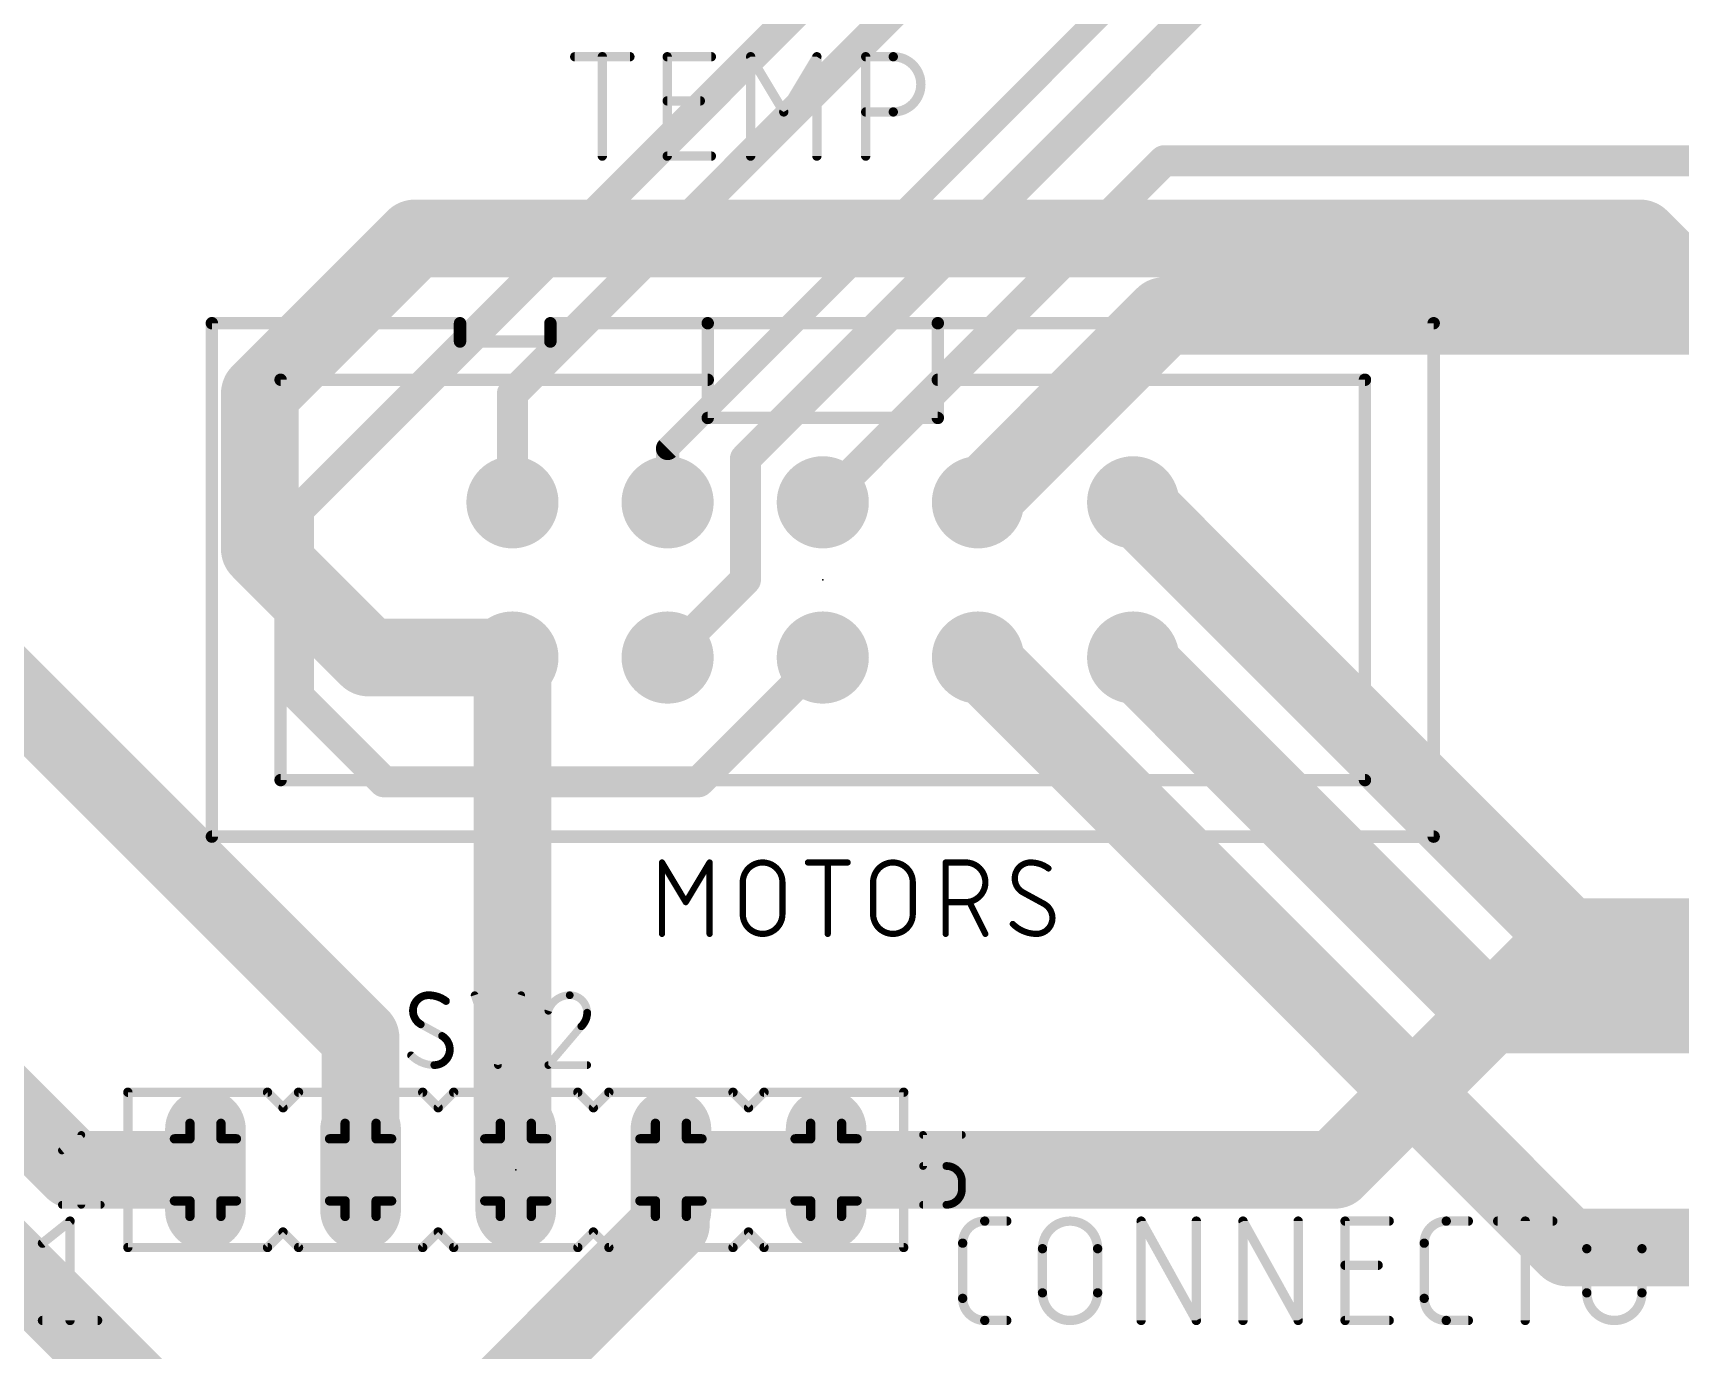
# Model space of a CAD drawing. Extents: x -11 to 111, y 0 to 93.
# Drawn here: x 43.28 to 70.24, y 22.45 to 44 of the extents above; entities that cross this region are included whole.
import ezdxf

# ---------------------------------------------------------------- set-up
doc = ezdxf.new("R2010")
doc.units = 0
for name, color, linetype in [('1', 12, 'CONTINUOUS'), ('16', 132, 'CONTINUOUS'), ('17', 110, 'CONTINUOUS'), ('21', 253, 'CONTINUOUS'), ('23', 53, 'CONTINUOUS'), ('25', 253, 'CONTINUOUS'), ('51', 253, 'CONTINUOUS')]:
    doc.layers.add(name, color=color, linetype=linetype)

# ---------------------------------------------------------------- blocks, each defined once
blk = doc.blocks.new('ROUNDP')
at = {"const_width": 0.5}
blk.add_lwpolyline([(0, -0.25, 1), (0, 0.25, 1), (0, -0.25)], format="xyb", dxfattribs=at)
blk = doc.blocks.new('RECT')
blk.add_solid([(-0.5, -0.5), (0.5, -0.5), (-0.5, 0.5), (0.5, 0.5)])
blk = doc.blocks.new('LONGP100')
at = {"const_width": 1}
blk.add_lwpolyline([(-0.5, 0), (0.5, 0)], dxfattribs=at)
at = {"const_width": 0.5}
for points in [[(-0.5, 0.25, 1), (-0.5, -0.25)], [(0.5, -0.25, 1), (0.5, 0.25)]]:
    blk.add_lwpolyline(points, format="xyb", dxfattribs=at)

msp = doc.modelspace()

# ---------------------------------------------------------------- linework, layer by layer
at = {"layer": '1'}
for points, const_width in [([(47.625, 36.195), (72.39, 60.96)], 0.508), ([(69.4833, 56.4569), (51.1264, 38.1)], 0.508), ([(70.4604, 53.9969), (53.6664, 37.2029)], 0.381), ([(54.9402, 37.0332), (69.3639, 51.4569)], 0.508), ([(56.2064, 36.322), (61.7944, 41.91)], 0.508), ([(61.7944, 41.91), (76.2, 41.91)], 0.508), ([(58.7464, 36.322), (61.7944, 39.37)], 1.27), ([(61.7944, 39.37), (77.47, 39.37)], 1.27), ([(51.1264, 36.322), (51.1264, 38.1)], 0.508), ([(53.6664, 36.322), (53.6664, 37.2029)], 0.381), ([(54.9402, 35.0558), (54.9402, 37.0332)], 0.508), ([(48.641, 27.559), (39.878, 36.322)], 1.27), ([(47.625, 33.147), (47.625, 36.195)], 0.508), ([(53.6664, 33.782), (54.9402, 35.0558)], 0.508), ([(58.7464, 33.782), (68.3984, 24.13)], 1.27), ([(61.2864, 33.782), (67.1284, 27.94)], 1.27), ([(56.2064, 33.782), (54.1744, 31.75)], 0.508), ([(49.022, 31.75), (47.625, 33.147)], 0.508), ([(54.1744, 31.75), (49.022, 31.75)], 0.508), ([(67.1284, 27.94), (90.5862, 27.94)], 1.27), ([(48.641, 25.4), (48.641, 27.559)], 1.27), ([(68.3984, 24.13), (75.8336, 24.13)], 1.27)]:
    msp.add_lwpolyline(points, dxfattribs=dict(at, const_width=const_width))
for points, const_width in [([(61.7944, 42.037, 1), (61.7944, 41.783)], 0.254), ([(61.8842, 41.8202, 1), (61.7046, 41.9998)], 0.254), ([(61.7944, 39.6875, 1), (61.7944, 39.0525)], 0.635), ([(62.0189, 39.1455, 1), (61.5699, 39.5945)], 0.635), ([(51.2534, 38.1, 1), (50.9994, 38.1)], 0.254), ([(51.0366, 38.1898, 1), (51.2162, 38.0102)], 0.254), ([(53.7617, 37.2029, 1), (53.5712, 37.2029)], 0.1905), ([(53.599, 37.2703, 1), (53.7338, 37.1356)], 0.1905), ([(55.0672, 37.0332, 1), (54.8132, 37.0332)], 0.254), ([(54.8504, 37.123, 1), (55.03, 36.9434)], 0.254), ([(58.5219, 36.5465, 1), (58.9709, 36.0975)], 0.635), ([(47.752, 36.195, 1), (47.498, 36.195)], 0.254), ([(47.5352, 36.2848, 1), (47.7148, 36.1052)], 0.254), ([(50.9994, 36.322, 1), (51.2534, 36.322)], 0.254), ([(53.5712, 36.322, 1), (53.7617, 36.322)], 0.1905), ([(56.1166, 36.4118, 1), (56.2962, 36.2322)], 0.254), ([(54.8132, 35.0558, 1), (55.0672, 35.0558)], 0.254), ([(55.03, 34.966, 1), (54.8504, 35.1456)], 0.254), ([(58.9709, 34.0065, 1), (58.5219, 33.5575)], 0.635), ([(61.5109, 34.0065, 1), (61.0619, 33.5575)], 0.635), ([(53.5766, 33.8718, 1), (53.7562, 33.6922)], 0.254), ([(56.2962, 33.6922, 1), (56.1166, 33.8718)], 0.254), ([(47.7148, 33.2368, 1), (47.5352, 33.0572)], 0.254), ([(47.498, 33.147, 1), (47.752, 33.147)], 0.254), ([(49.022, 31.877, 1), (49.022, 31.623)], 0.254), ([(48.9322, 31.6602, 1), (49.1118, 31.8398)], 0.254), ([(54.0846, 31.8398, 1), (54.2642, 31.6602)], 0.254), ([(54.1744, 31.623, 1), (54.1744, 31.877)], 0.254), ([(67.1284, 28.2575, 1), (67.1284, 27.6225)], 0.635), ([(66.9039, 27.7155, 1), (67.3529, 28.1645)], 0.635), ([(48.9585, 27.559, 1), (48.3235, 27.559)], 0.635), ([(48.4165, 27.3345, 1), (48.8655, 27.7835)], 0.635), ([(48.3235, 25.4, 1), (48.9585, 25.4)], 0.635), ([(68.3984, 24.4475, 1), (68.3984, 23.8125)], 0.635), ([(68.1739, 23.9055, 1), (68.6229, 24.3545)], 0.635)]:
    msp.add_lwpolyline(points, format="xyb", dxfattribs=dict(at, const_width=const_width))
at = {"layer": '16', "const_width": 1.27}
for points in [[(46.99, 38.1), (49.53, 40.64)], [(49.53, 40.64), (69.5833, 40.64)], [(74.9808, 35.2425), (69.5833, 40.64)], [(46.99, 35.56), (46.99, 38.1)], [(68.3984, 29.21), (61.2864, 36.322)], [(48.768, 33.782), (46.99, 35.56)], [(45.212, 21.59), (33.02, 33.782)], [(43.942, 25.4), (35.56, 33.782)], [(51.1264, 33.782), (48.768, 33.782)], [(51.1264, 25.4546), (51.1264, 33.782)], [(64.5884, 25.4), (68.3984, 29.21)], [(73.9775, 29.21), (68.3984, 29.21)], [(46.101, 25.4), (43.942, 25.4)], [(51.181, 25.4), (51.1264, 25.4546)], [(56.261, 25.4), (53.721, 25.4)], [(53.721, 25.4), (53.721, 24.511)], [(56.261, 25.4), (64.5884, 25.4)], [(53.721, 24.511), (50.8, 21.59)]]:
    msp.add_lwpolyline(points, dxfattribs=at)
at = {"layer": '16', "const_width": 0.635}
for points in [[(49.53, 40.9575, 1), (49.53, 40.3225)], [(49.7545, 40.4155, 1), (49.3055, 40.8645)], [(69.8078, 40.8645, 1), (69.3588, 40.4155)], [(69.5833, 40.3225, 1), (69.5833, 40.9575)], [(47.3075, 38.1, 1), (46.6725, 38.1)], [(46.7655, 38.3245, 1), (47.2145, 37.8755)], [(61.5109, 36.5465, 1), (61.0619, 36.0975)], [(47.2145, 35.7845, 1), (46.7655, 35.3355)], [(46.6725, 35.56, 1), (47.3075, 35.56)], [(48.768, 34.0995, 1), (48.768, 33.4645)], [(48.5435, 33.5575, 1), (48.9925, 34.0065)], [(51.4439, 33.782, 1), (50.8089, 33.782)], [(51.1264, 33.4645, 1), (51.1264, 34.0995)], [(68.3984, 29.5275, 1), (68.3984, 28.8925)], [(68.6229, 28.9855, 1), (68.1739, 29.4345)], [(68.1739, 28.9855, 1), (68.6229, 29.4345)], [(43.942, 25.7175, 1), (43.942, 25.0825)], [(43.7175, 25.1755, 1), (44.1665, 25.6245)], [(46.101, 25.0825, 1), (46.101, 25.7175)], [(51.3509, 25.6791, 1), (50.9019, 25.2301)], [(50.9565, 25.1755, 1), (51.4055, 25.6245)], [(53.721, 25.7175, 1), (53.721, 25.0825)], [(54.0385, 25.4, 1), (53.4035, 25.4)], [(56.261, 25.7175, 1), (56.261, 25.0825)], [(56.261, 25.0825, 1), (56.261, 25.7175)], [(64.3639, 25.6245, 1), (64.8129, 25.1755)], [(64.5884, 25.0825, 1), (64.5884, 25.7175)], [(50.8089, 25.4546, 1), (51.4439, 25.4546)], [(53.9455, 24.2865, 1), (53.4965, 24.7355)], [(53.4035, 24.511, 1), (54.0385, 24.511)]]:
    msp.add_lwpolyline(points, format="xyb", dxfattribs=at)
at = {"layer": '21'}
for points, const_width in [([(46.2064, 30.852), (46.2064, 39.252)], 0.2032), ([(46.2064, 39.252), (50.2684, 39.252)], 0.2032), ([(50.2684, 39.252), (50.2684, 38.952)], 0.2032), ([(51.7474, 38.952), (51.7474, 39.252)], 0.2032), ([(51.7474, 39.252), (54.3234, 39.252)], 0.2032), ([(54.3234, 39.252), (54.3234, 37.702)], 0.2032), ([(54.3234, 39.252), (58.0894, 39.252)], 0.2032), ([(58.0894, 37.702), (58.0894, 39.252)], 0.2032), ([(58.0894, 39.252), (66.2064, 39.252)], 0.2032), ([(66.2064, 39.252), (66.2064, 30.852)], 0.2032), ([(50.2684, 38.952), (51.7474, 38.952)], 0.2032), ([(47.3314, 31.777), (47.3314, 38.327)], 0.2032), ([(47.3314, 38.327), (54.3234, 38.327)], 0.2032), ([(58.0894, 38.327), (65.0814, 38.327)], 0.2032), ([(65.0814, 38.327), (65.0814, 31.777)], 0.2032), ([(54.3234, 37.702), (58.0894, 37.702)], 0.2032), ([(65.0814, 31.777), (47.3314, 31.777)], 0.2032), ([(66.2064, 30.852), (46.2064, 30.852)], 0.2032), ([(44.831, 26.67), (44.831, 24.13)], 0.1524), ([(47.117, 26.67), (44.831, 26.67)], 0.1524), ([(47.371, 26.416), (47.117, 26.67)], 0.1524), ([(47.625, 26.67), (47.371, 26.416)], 0.1524), ([(49.657, 26.67), (47.625, 26.67)], 0.1524), ([(49.911, 26.416), (49.657, 26.67)], 0.1524), ([(50.165, 26.67), (49.911, 26.416)], 0.1524), ([(52.197, 26.67), (50.165, 26.67)], 0.1524), ([(52.451, 26.416), (52.197, 26.67)], 0.1524), ([(52.705, 26.67), (52.451, 26.416)], 0.1524), ([(54.737, 26.67), (52.705, 26.67)], 0.1524), ([(54.991, 26.416), (54.737, 26.67)], 0.1524), ([(55.245, 26.67), (54.991, 26.416)], 0.1524), ([(57.531, 26.67), (55.245, 26.67)], 0.1524), ([(57.531, 24.13), (57.531, 26.67)], 0.1524), ([(43.7515, 25.7175), (44.069, 25.9715)], 0.127), ([(44.069, 25.9715), (44.069, 24.8285)], 0.127), ([(57.8485, 25.4635), (57.8485, 25.9715)], 0.127), ([(57.8485, 25.9715), (58.4835, 25.9715)], 0.127), ([(58.2295, 25.4635), (57.8485, 25.4635)], 0.127), ([(58.4835, 25.0825), (58.4835, 25.2095)], 0.127), ([(43.7515, 24.8285), (44.3865, 24.8285)], 0.127), ([(57.8485, 24.8285), (58.2295, 24.8285)], 0.127), ([(47.117, 24.13), (47.371, 24.384)], 0.1524), ([(47.371, 24.384), (47.625, 24.13)], 0.1524), ([(49.657, 24.13), (49.911, 24.384)], 0.1524), ([(49.911, 24.384), (50.165, 24.13)], 0.1524), ([(52.197, 24.13), (52.451, 24.384)], 0.1524), ([(52.451, 24.384), (52.705, 24.13)], 0.1524), ([(54.737, 24.13), (54.991, 24.384)], 0.1524), ([(54.991, 24.384), (55.245, 24.13)], 0.1524), ([(44.831, 24.13), (47.117, 24.13)], 0.1524), ([(47.625, 24.13), (49.657, 24.13)], 0.1524), ([(50.165, 24.13), (52.197, 24.13)], 0.1524), ([(52.705, 24.13), (54.737, 24.13)], 0.1524), ([(55.245, 24.13), (57.531, 24.13)], 0.1524)]:
    msp.add_lwpolyline(points, dxfattribs=dict(at, const_width=const_width))
for points, const_width in [([(46.2572, 39.252, 1), (46.1556, 39.252)], 0.1016), ([(46.2064, 39.3028, 1), (46.2064, 39.2012)], 0.1016), ([(50.3192, 39.252, 1), (50.2176, 39.252)], 0.1016), ([(50.2684, 39.2012, 1), (50.2684, 39.3028)], 0.1016), ([(51.7982, 39.252, 1), (51.6966, 39.252)], 0.1016), ([(51.7474, 39.3028, 1), (51.7474, 39.2012)], 0.1016), ([(54.3742, 39.252, 1), (54.2726, 39.252)], 0.1016), ([(54.3234, 39.3028, 1), (54.3234, 39.2012)], 0.1016), ([(54.3234, 39.2012, 1), (54.3234, 39.3028)], 0.1016), ([(58.1402, 39.252, 1), (58.0386, 39.252)], 0.1016), ([(58.0894, 39.3028, 1), (58.0894, 39.2012)], 0.1016), ([(58.0894, 39.2012, 1), (58.0894, 39.3028)], 0.1016), ([(66.2572, 39.252, 1), (66.1556, 39.252)], 0.1016), ([(66.2064, 39.2012, 1), (66.2064, 39.3028)], 0.1016), ([(50.2684, 39.0028, 1), (50.2684, 38.9012)], 0.1016), ([(50.2176, 38.952, 1), (50.3192, 38.952)], 0.1016), ([(51.6966, 38.952, 1), (51.7982, 38.952)], 0.1016), ([(51.7474, 38.9012, 1), (51.7474, 39.0028)], 0.1016), ([(47.3822, 38.327, 1), (47.2806, 38.327)], 0.1016), ([(47.3314, 38.3778, 1), (47.3314, 38.2762)], 0.1016), ([(54.3234, 38.2762, 1), (54.3234, 38.3778)], 0.1016), ([(58.0894, 38.3778, 1), (58.0894, 38.2762)], 0.1016), ([(65.1322, 38.327, 1), (65.0306, 38.327)], 0.1016), ([(65.0814, 38.2762, 1), (65.0814, 38.3778)], 0.1016), ([(54.3234, 37.7528, 1), (54.3234, 37.6512)], 0.1016), ([(54.2726, 37.702, 1), (54.3742, 37.702)], 0.1016), ([(58.0386, 37.702, 1), (58.1402, 37.702)], 0.1016), ([(58.0894, 37.6512, 1), (58.0894, 37.7528)], 0.1016), ([(47.3314, 31.8278, 1), (47.3314, 31.7262)], 0.1016), ([(47.2806, 31.777, 1), (47.3822, 31.777)], 0.1016), ([(65.0306, 31.777, 1), (65.1322, 31.777)], 0.1016), ([(65.0814, 31.7262, 1), (65.0814, 31.8278)], 0.1016), ([(46.2064, 30.9028, 1), (46.2064, 30.8012)], 0.1016), ([(46.1556, 30.852, 1), (46.2572, 30.852)], 0.1016), ([(66.1556, 30.852, 1), (66.2572, 30.852)], 0.1016), ([(66.2064, 30.8012, 1), (66.2064, 30.9028)], 0.1016), ([(44.8691, 26.67, 1), (44.7929, 26.67)], 0.0762), ([(44.831, 26.7081, 1), (44.831, 26.6319)], 0.0762), ([(47.1439, 26.6969, 1), (47.0901, 26.6431)], 0.0762), ([(47.117, 26.6319, 1), (47.117, 26.7081)], 0.0762), ([(47.625, 26.7081, 1), (47.625, 26.6319)], 0.0762), ([(47.6519, 26.6431, 1), (47.5981, 26.6969)], 0.0762), ([(49.6839, 26.6969, 1), (49.6301, 26.6431)], 0.0762), ([(49.657, 26.6319, 1), (49.657, 26.7081)], 0.0762), ([(50.165, 26.7081, 1), (50.165, 26.6319)], 0.0762), ([(50.1919, 26.6431, 1), (50.1381, 26.6969)], 0.0762), ([(52.2239, 26.6969, 1), (52.1701, 26.6431)], 0.0762), ([(52.197, 26.6319, 1), (52.197, 26.7081)], 0.0762), ([(52.705, 26.7081, 1), (52.705, 26.6319)], 0.0762), ([(52.7319, 26.6431, 1), (52.6781, 26.6969)], 0.0762), ([(54.7639, 26.6969, 1), (54.7101, 26.6431)], 0.0762), ([(54.737, 26.6319, 1), (54.737, 26.7081)], 0.0762), ([(55.245, 26.7081, 1), (55.245, 26.6319)], 0.0762), ([(55.2719, 26.6431, 1), (55.2181, 26.6969)], 0.0762), ([(57.5691, 26.67, 1), (57.4929, 26.67)], 0.0762), ([(57.531, 26.6319, 1), (57.531, 26.7081)], 0.0762), ([(47.3441, 26.4429, 1), (47.3979, 26.3891)], 0.0762), ([(47.3441, 26.3891, 1), (47.3979, 26.4429)], 0.0762), ([(49.8841, 26.4429, 1), (49.9379, 26.3891)], 0.0762), ([(49.8841, 26.3891, 1), (49.9379, 26.4429)], 0.0762), ([(52.4241, 26.4429, 1), (52.4779, 26.3891)], 0.0762), ([(52.4241, 26.3891, 1), (52.4779, 26.4429)], 0.0762), ([(54.9641, 26.4429, 1), (55.0179, 26.3891)], 0.0762), ([(54.9641, 26.3891, 1), (55.0179, 26.4429)], 0.0762), ([(44.1008, 25.9715, 1), (44.0373, 25.9715)], 0.0635), ([(44.0888, 25.9467, 1), (44.0492, 25.9963)], 0.0635), ([(57.8803, 25.9715, 1), (57.8167, 25.9715)], 0.0635), ([(57.8485, 26.0033, 1), (57.8485, 25.9398)], 0.0635), ([(58.4835, 25.9398, 1), (58.4835, 26.0033)], 0.0635), ([(43.7317, 25.7423, 1), (43.7713, 25.6927)], 0.0635), ([(57.8167, 25.4635, 1), (57.8803, 25.4635)], 0.0635), ([(57.8485, 25.4952, 1), (57.8485, 25.4318)], 0.0635), ([(58.4835, 25.2095, 0.4142), (58.2295, 25.4635)], 0.127), ([(58.2295, 25.4952, 1), (58.2295, 25.4318)], 0.0635), ([(58.2295, 25.4318, 1), (58.2295, 25.4952)], 0.0635), ([(58.2295, 24.8285, 0.4142), (58.4835, 25.0825)], 0.127), ([(58.5153, 25.2095, 1), (58.4517, 25.2095)], 0.0635), ([(58.4517, 25.2095, 1), (58.5153, 25.2095)], 0.0635), ([(58.5153, 25.0825, 1), (58.4517, 25.0825)], 0.0635), ([(58.4517, 25.0825, 1), (58.5153, 25.0825)], 0.0635), ([(43.7515, 24.8603, 1), (43.7515, 24.7968)], 0.0635), ([(44.0373, 24.8285, 1), (44.1008, 24.8285)], 0.0635), ([(44.3865, 24.7968, 1), (44.3865, 24.8603)], 0.0635), ([(57.8485, 24.8603, 1), (57.8485, 24.7968)], 0.0635), ([(58.2295, 24.8603, 1), (58.2295, 24.7968)], 0.0635), ([(58.2295, 24.7968, 1), (58.2295, 24.8603)], 0.0635), ([(47.3979, 24.4109, 1), (47.3441, 24.3571)], 0.0762), ([(47.3979, 24.3571, 1), (47.3441, 24.4109)], 0.0762), ([(49.9379, 24.4109, 1), (49.8841, 24.3571)], 0.0762), ([(49.9379, 24.3571, 1), (49.8841, 24.4109)], 0.0762), ([(52.4779, 24.4109, 1), (52.4241, 24.3571)], 0.0762), ([(52.4779, 24.3571, 1), (52.4241, 24.4109)], 0.0762), ([(55.0179, 24.4109, 1), (54.9641, 24.3571)], 0.0762), ([(55.0179, 24.3571, 1), (54.9641, 24.4109)], 0.0762), ([(44.831, 24.1681, 1), (44.831, 24.0919)], 0.0762), ([(44.7929, 24.13, 1), (44.8691, 24.13)], 0.0762), ([(47.0901, 24.1569, 1), (47.1439, 24.1031)], 0.0762), ([(47.117, 24.0919, 1), (47.117, 24.1681)], 0.0762), ([(47.625, 24.1681, 1), (47.625, 24.0919)], 0.0762), ([(47.5981, 24.1031, 1), (47.6519, 24.1569)], 0.0762), ([(49.6301, 24.1569, 1), (49.6839, 24.1031)], 0.0762), ([(49.657, 24.0919, 1), (49.657, 24.1681)], 0.0762), ([(50.165, 24.1681, 1), (50.165, 24.0919)], 0.0762), ([(50.1381, 24.1031, 1), (50.1919, 24.1569)], 0.0762), ([(52.1701, 24.1569, 1), (52.2239, 24.1031)], 0.0762), ([(52.197, 24.0919, 1), (52.197, 24.1681)], 0.0762), ([(52.705, 24.1681, 1), (52.705, 24.0919)], 0.0762), ([(52.6781, 24.1031, 1), (52.7319, 24.1569)], 0.0762), ([(54.7101, 24.1569, 1), (54.7639, 24.1031)], 0.0762), ([(54.737, 24.0919, 1), (54.737, 24.1681)], 0.0762), ([(55.245, 24.1681, 1), (55.245, 24.0919)], 0.0762), ([(55.2181, 24.1031, 1), (55.2719, 24.1569)], 0.0762), ([(57.4929, 24.13, 1), (57.5691, 24.13)], 0.0762), ([(57.531, 24.0919, 1), (57.531, 24.1681)], 0.0762)]:
    msp.add_lwpolyline(points, format="xyb", dxfattribs=dict(at, const_width=const_width))
at = {"layer": '23'}
for p in [(56.2064, 35.052), (51.181, 25.4)]:
    msp.add_point(p, dxfattribs=at)
at = {"layer": '25'}
for points, const_width in [([(52.1462, 43.6118), (53.0493, 43.6118)], 0.1524), ([(52.5978, 41.9862), (52.5978, 43.6118)], 0.1524), ([(53.6602, 41.9862), (53.6602, 43.6118)], 0.1524), ([(53.6602, 43.6118), (54.3827, 43.6118)], 0.1524), ([(55.0258, 41.9862), (55.0258, 43.6118)], 0.1524), ([(55.0258, 43.6118), (55.5677, 42.7087)], 0.1524), ([(55.5677, 42.7087), (56.1096, 43.6118)], 0.1524), ([(56.1096, 43.6118), (56.1096, 41.9862)], 0.1524), ([(56.9088, 41.9862), (56.9088, 43.6118)], 0.1524), ([(56.9088, 43.6118), (57.3603, 43.6118)], 0.1524), ([(53.6602, 42.8893), (54.2021, 42.8893)], 0.1524), ([(57.3603, 42.7087), (56.9088, 42.7087)], 0.1524), ([(54.3827, 41.9862), (53.6602, 41.9862)], 0.1524), ([(53.5747, 29.2608), (53.5747, 30.4292)], 0.1016), ([(53.5747, 30.4292), (53.9642, 29.7801)], 0.1016), ([(53.9642, 29.7801), (54.3536, 30.4292)], 0.1016), ([(54.3536, 30.4292), (54.3536, 29.2608)], 0.1016), ([(55.9637, 30.4292), (56.6128, 30.4292)], 0.1016), ([(56.2883, 29.2608), (56.2883, 30.4292)], 0.1016), ([(58.219, 29.2608), (58.219, 30.4292)], 0.1016), ([(58.219, 30.4292), (58.5435, 30.4292)], 0.1016), ([(54.8969, 29.5854), (54.8969, 30.1046)], 0.1016), ([(55.546, 30.1046), (55.546, 29.5854)], 0.1016), ([(57.0305, 29.5854), (57.0305, 30.1046)], 0.1016), ([(57.6796, 30.1046), (57.6796, 29.5854)], 0.1016), ([(59.8358, 29.7476), (59.4788, 29.9424)], 0.1016), ([(58.5435, 29.7801), (58.219, 29.7801)], 0.1016), ([(58.8681, 29.2608), (58.6084, 29.7801)], 0.1016), ([(50.5079, 28.2575), (50.8889, 27.1145)], 0.127), ([(50.8889, 27.1145), (51.2699, 28.2575)], 0.127), ([(49.9745, 27.5907), (49.6253, 27.7813)], 0.127), ([(52.2542, 27.7495), (51.7144, 27.1145)], 0.127), ([(51.7144, 27.1145), (52.3494, 27.1145)], 0.127), ([(43.4332, 24.2006), (43.8847, 24.5618)], 0.1524), ([(43.8847, 24.5618), (43.8847, 22.9362)], 0.1524), ([(58.8574, 24.5618), (59.2187, 24.5618)], 0.1524), ([(61.418, 22.9362), (61.418, 24.5618)], 0.1524), ([(61.418, 24.5618), (62.3211, 22.9362)], 0.1524), ([(62.3211, 22.9362), (62.3211, 24.5618)], 0.1524), ([(63.0853, 22.9362), (63.0853, 24.5618)], 0.1524), ([(63.0853, 24.5618), (63.9884, 22.9362)], 0.1524), ([(63.9884, 22.9362), (63.9884, 24.5618)], 0.1524), ([(64.7556, 22.9362), (64.7556, 24.5618)], 0.1524), ([(64.7556, 24.5618), (65.4781, 24.5618)], 0.1524), ([(66.4125, 24.5618), (66.7738, 24.5618)], 0.1524), ([(67.2536, 24.5618), (68.1568, 24.5618)], 0.1524), ([(67.7052, 22.9362), (67.7052, 24.5618)], 0.1524), ([(58.4962, 23.2974), (58.4962, 24.2006)], 0.1524), ([(66.0513, 23.2974), (66.0513, 24.2006)], 0.1524), ([(59.8028, 23.3878), (59.8028, 24.1102)], 0.1524), ([(60.7059, 24.1102), (60.7059, 23.3878)], 0.1524), ([(68.7126, 23.3878), (68.7126, 24.1102)], 0.1524), ([(69.6157, 24.1102), (69.6157, 23.3878)], 0.1524), ([(64.7556, 23.8393), (65.2975, 23.8393)], 0.1524), ([(43.4332, 22.9362), (44.3363, 22.9362)], 0.1524), ([(59.2187, 22.9362), (58.8574, 22.9362)], 0.1524), ([(65.4781, 22.9362), (64.7556, 22.9362)], 0.1524), ([(66.7738, 22.9362), (66.4125, 22.9362)], 0.1524)]:
    msp.add_lwpolyline(points, dxfattribs=dict(at, const_width=const_width))
for points, const_width in [([(52.1462, 43.6499, 1), (52.1462, 43.5737)], 0.0762), ([(52.6359, 43.6118, 1), (52.5597, 43.6118)], 0.0762), ([(53.0493, 43.5737, 1), (53.0493, 43.6499)], 0.0762), ([(53.6983, 43.6118, 1), (53.6221, 43.6118)], 0.0762), ([(53.6602, 43.6499, 1), (53.6602, 43.5737)], 0.0762), ([(54.3827, 43.5737, 1), (54.3827, 43.6499)], 0.0762), ([(55.0639, 43.6118, 1), (54.9877, 43.6118)], 0.0762), ([(55.0585, 43.6314, 1), (54.9932, 43.5922)], 0.0762), ([(56.1477, 43.6118, 1), (56.0715, 43.6118)], 0.0762), ([(56.1422, 43.5922, 1), (56.0769, 43.6314)], 0.0762), ([(56.9469, 43.6118, 1), (56.8707, 43.6118)], 0.0762), ([(56.9088, 43.6499, 1), (56.9088, 43.5737)], 0.0762), ([(57.3603, 42.7087, 1), (57.3603, 43.6118)], 0.1524), ([(57.3603, 43.6499, 1), (57.3603, 43.5737)], 0.0762), ([(57.3603, 43.5737, 1), (57.3603, 43.6499)], 0.0762), ([(53.6602, 42.9274, 1), (53.6602, 42.8512)], 0.0762), ([(54.2021, 42.8512, 1), (54.2021, 42.9274)], 0.0762), ([(55.535, 42.7283, 1), (55.6004, 42.6891)], 0.0762), ([(55.535, 42.6891, 1), (55.6004, 42.7283)], 0.0762), ([(56.9088, 42.7468, 1), (56.9088, 42.6706)], 0.0762), ([(57.3603, 42.7468, 1), (57.3603, 42.6706)], 0.0762), ([(57.3603, 42.6706, 1), (57.3603, 42.7468)], 0.0762), ([(53.6602, 42.0243, 1), (53.6602, 41.9481)], 0.0762), ([(54.3827, 41.9481, 1), (54.3827, 42.0243)], 0.0762), ([(52.5597, 41.9862, 1), (52.6359, 41.9862)], 0.0762), ([(53.6221, 41.9862, 1), (53.6983, 41.9862)], 0.0762), ([(54.9877, 41.9862, 1), (55.0639, 41.9862)], 0.0762), ([(56.0715, 41.9862, 1), (56.1477, 41.9862)], 0.0762), ([(56.8707, 41.9862, 1), (56.9469, 41.9862)], 0.0762), ([(53.6001, 30.4292, 1), (53.5493, 30.4292)], 0.0508), ([(53.5965, 30.4423, 1), (53.5529, 30.4161)], 0.0508), ([(54.379, 30.4292, 1), (54.3282, 30.4292)], 0.0508), ([(54.3754, 30.4161, 1), (54.3318, 30.4423)], 0.0508), ([(55.546, 30.1046, 1), (54.8969, 30.1046)], 0.1016), ([(55.9637, 30.4546, 1), (55.9637, 30.4038)], 0.0508), ([(56.3137, 30.4292, 1), (56.2629, 30.4292)], 0.0508), ([(56.6128, 30.4038, 1), (56.6128, 30.4546)], 0.0508), ([(57.6796, 30.1046, 1), (57.0305, 30.1046)], 0.1016), ([(58.2444, 30.4292, 1), (58.1936, 30.4292)], 0.0508), ([(58.219, 30.4546, 1), (58.219, 30.4038)], 0.0508), ([(58.5435, 29.7801, 1), (58.5435, 30.4292)], 0.1016), ([(58.5435, 30.4546, 1), (58.5435, 30.4038)], 0.0508), ([(58.5435, 30.4038, 1), (58.5435, 30.4546)], 0.0508), ([(59.6086, 30.4292, 0.4142), (59.3489, 30.1696)], 0.1016), ([(59.9007, 30.3318, 0.1623), (59.6086, 30.4292)], 0.1016), ([(59.6086, 30.4546, 1), (59.6086, 30.4038)], 0.0508), ([(59.6086, 30.4038, 1), (59.6086, 30.4546)], 0.0508), ([(59.3489, 30.1696, 0.2656), (59.4788, 29.9424)], 0.1016), ([(59.3743, 30.1696, 1), (59.3235, 30.1696)], 0.0508), ([(59.8855, 30.3115, 1), (59.9159, 30.3522)], 0.0508), ([(54.9223, 30.1046, 1), (54.8715, 30.1046)], 0.0508), ([(54.8715, 30.1046, 1), (54.9223, 30.1046)], 0.0508), ([(55.5714, 30.1046, 1), (55.5206, 30.1046)], 0.0508), ([(55.5206, 30.1046, 1), (55.5714, 30.1046)], 0.0508), ([(57.0559, 30.1046, 1), (57.0051, 30.1046)], 0.0508), ([(57.0051, 30.1046, 1), (57.0559, 30.1046)], 0.0508), ([(57.705, 30.1046, 1), (57.6542, 30.1046)], 0.0508), ([(57.6542, 30.1046, 1), (57.705, 30.1046)], 0.0508), ([(59.3235, 30.1696, 1), (59.3743, 30.1696)], 0.0508), ([(59.4909, 29.9647, 1), (59.4666, 29.9201)], 0.0508), ([(59.4659, 29.9205, 1), (59.4917, 29.9642)], 0.0508), ([(53.9424, 29.7932, 1), (53.9859, 29.767)], 0.0508), ([(53.9424, 29.767, 1), (53.9859, 29.7932)], 0.0508), ([(58.219, 29.8055, 1), (58.219, 29.7547)], 0.0508), ([(58.5435, 29.8055, 1), (58.5435, 29.7547)], 0.0508), ([(58.5435, 29.7547, 1), (58.5435, 29.8055)], 0.0508), ([(58.6311, 29.7914, 1), (58.5857, 29.7687)], 0.0508), ([(59.9656, 29.5204, 0.2656), (59.8358, 29.7476)], 0.1016), ([(59.8487, 29.7695, 1), (59.8229, 29.7257)], 0.0508), ([(59.8236, 29.7253, 1), (59.8479, 29.7699)], 0.0508), ([(54.8969, 29.5854, 1), (55.546, 29.5854)], 0.1016), ([(54.9223, 29.5854, 1), (54.8715, 29.5854)], 0.0508), ([(54.8715, 29.5854, 1), (54.9223, 29.5854)], 0.0508), ([(55.5714, 29.5854, 1), (55.5206, 29.5854)], 0.0508), ([(55.5206, 29.5854, 1), (55.5714, 29.5854)], 0.0508), ([(57.0305, 29.5854, 1), (57.6796, 29.5854)], 0.1016), ([(57.0559, 29.5854, 1), (57.0051, 29.5854)], 0.0508), ([(57.0051, 29.5854, 1), (57.0559, 29.5854)], 0.0508), ([(57.705, 29.5854, 1), (57.6542, 29.5854)], 0.0508), ([(57.6542, 29.5854, 1), (57.705, 29.5854)], 0.0508), ([(59.3165, 29.4231, 0.2), (59.706, 29.2608)], 0.1016), ([(59.3345, 29.441, 1), (59.2985, 29.4052)], 0.0508), ([(59.706, 29.2608, 0.4142), (59.9656, 29.5204)], 0.1016), ([(59.991, 29.5204, 1), (59.9402, 29.5204)], 0.0508), ([(59.9402, 29.5204, 1), (59.991, 29.5204)], 0.0508), ([(53.5493, 29.2608, 1), (53.6001, 29.2608)], 0.0508), ([(54.3282, 29.2608, 1), (54.379, 29.2608)], 0.0508), ([(56.2629, 29.2608, 1), (56.3137, 29.2608)], 0.0508), ([(58.1936, 29.2608, 1), (58.2444, 29.2608)], 0.0508), ([(58.8453, 29.2494, 1), (58.8908, 29.2722)], 0.0508), ([(59.706, 29.2862, 1), (59.706, 29.2354)], 0.0508), ([(59.706, 29.2354, 1), (59.706, 29.2862)], 0.0508), ([(49.7523, 28.2575, 0.4142), (49.4983, 28.0035)], 0.127), ([(50.038, 28.1623, 0.1623), (49.7523, 28.2575)], 0.127), ([(49.7522, 28.2892, 1), (49.7523, 28.2258)], 0.0635), ([(49.7523, 28.2258, 1), (49.7523, 28.2892)], 0.0635), ([(50.538, 28.2675, 1), (50.4778, 28.2475)], 0.0635), ([(51.3, 28.2475, 1), (51.2398, 28.2675)], 0.0635), ([(52.0637, 28.2575, 0.3252), (51.7144, 28.0035)], 0.127), ([(52.3494, 27.9718, 0.4142), (52.0637, 28.2575)], 0.127), ([(52.0637, 28.2892, 1), (52.0637, 28.2258)], 0.0635), ([(52.0636, 28.2258, 1), (52.0637, 28.2892)], 0.0635), ([(49.53, 28.0035, 1), (49.4665, 28.0035)], 0.0635), ([(49.4983, 28.0035, 0.2656), (49.6253, 27.7813)], 0.127), ([(50.0189, 28.1369, 1), (50.0571, 28.1876)], 0.0635), ([(51.6842, 28.0133, 1), (51.7446, 27.9937)], 0.0635), ([(49.4665, 28.0035, 1), (49.53, 28.0035)], 0.0635), ([(49.6405, 27.8091, 1), (49.61, 27.7534)], 0.0635), ([(49.6091, 27.7539, 1), (49.6414, 27.8086)], 0.0635), ([(52.2542, 27.7495, 0.2053), (52.3494, 27.9718)], 0.127), ([(52.2323, 27.7725, 1), (52.276, 27.7265)], 0.0635), ([(52.2783, 27.7289, 1), (52.23, 27.7701)], 0.0635), ([(52.3811, 27.9718, 1), (52.3177, 27.9717)], 0.0635), ([(52.3177, 27.9718, 1), (52.3812, 27.9718)], 0.0635), ([(50.1015, 27.3685, 0.2656), (49.9745, 27.5907)], 0.127), ([(49.9906, 27.6181, 1), (49.9584, 27.5634)], 0.0635), ([(49.9593, 27.5629, 1), (49.9897, 27.6186)], 0.0635), ([(49.4665, 27.2733, 0.2), (49.8475, 27.1145)], 0.127), ([(49.489, 27.2956, 1), (49.444, 27.2509)], 0.0635), ([(49.8475, 27.1145, 0.4142), (50.1015, 27.3685)], 0.127), ([(50.1333, 27.3685, 1), (50.0697, 27.3685)], 0.0635), ([(50.0697, 27.3685, 1), (50.1333, 27.3685)], 0.0635), ([(49.8475, 27.1462, 1), (49.8475, 27.0828)], 0.0635), ([(49.8475, 27.0828, 1), (49.8475, 27.1462)], 0.0635), ([(50.8588, 27.1245, 1), (50.919, 27.1045)], 0.0635), ([(50.8588, 27.1045, 1), (50.919, 27.1245)], 0.0635), ([(51.7144, 27.1462, 1), (51.7144, 27.0828)], 0.0635), ([(51.6902, 27.1351, 1), (51.7386, 27.0939)], 0.0635), ([(52.3494, 27.0828, 1), (52.3494, 27.1462)], 0.0635), ([(43.9228, 24.5618, 1), (43.8466, 24.5618)], 0.0762), ([(43.9085, 24.532, 1), (43.8609, 24.5916)], 0.0762), ([(58.8574, 24.5618, 0.4142), (58.4962, 24.2006)], 0.1524), ([(58.8574, 24.5999, 1), (58.8574, 24.5237)], 0.0762), ([(58.8574, 24.5237, 1), (58.8574, 24.5999)], 0.0762), ([(59.2187, 24.5237, 1), (59.2187, 24.5999)], 0.0762), ([(60.7059, 24.1102, 1), (59.8028, 24.1102)], 0.1524), ([(61.4561, 24.5618, 1), (61.3799, 24.5618)], 0.0762), ([(61.4513, 24.5803, 1), (61.3847, 24.5433)], 0.0762), ([(62.3592, 24.5618, 1), (62.283, 24.5618)], 0.0762), ([(63.1234, 24.5618, 1), (63.0472, 24.5618)], 0.0762), ([(63.1186, 24.5803, 1), (63.052, 24.5433)], 0.0762), ([(64.0265, 24.5618, 1), (63.9503, 24.5618)], 0.0762), ([(64.7937, 24.5618, 1), (64.7175, 24.5618)], 0.0762), ([(64.7556, 24.5999, 1), (64.7556, 24.5237)], 0.0762), ([(65.4781, 24.5237, 1), (65.4781, 24.5999)], 0.0762), ([(66.4125, 24.5618, 0.4142), (66.0513, 24.2006)], 0.1524), ([(66.4125, 24.5999, 1), (66.4125, 24.5237)], 0.0762), ([(66.4125, 24.5237, 1), (66.4125, 24.5999)], 0.0762), ([(66.7738, 24.5237, 1), (66.7738, 24.5999)], 0.0762), ([(67.2536, 24.5999, 1), (67.2536, 24.5237)], 0.0762), ([(67.7433, 24.5618, 1), (67.6671, 24.5618)], 0.0762), ([(68.1568, 24.5237, 1), (68.1568, 24.5999)], 0.0762), ([(69.6157, 24.1102, 1), (68.7126, 24.1102)], 0.1524), ([(43.4094, 24.2303, 1), (43.457, 24.1708)], 0.0762), ([(58.5343, 24.2006, 1), (58.4581, 24.2006)], 0.0762), ([(66.0894, 24.2006, 1), (66.0132, 24.2006)], 0.0762), ([(58.4581, 24.2006, 1), (58.5343, 24.2006)], 0.0762), ([(59.8409, 24.1102, 1), (59.7647, 24.1102)], 0.0762), ([(59.7647, 24.1102, 1), (59.8409, 24.1102)], 0.0762), ([(60.744, 24.1102, 1), (60.6678, 24.1102)], 0.0762), ([(60.6678, 24.1102, 1), (60.744, 24.1102)], 0.0762), ([(66.0132, 24.2006, 1), (66.0894, 24.2006)], 0.0762), ([(68.7507, 24.1102, 1), (68.6745, 24.1102)], 0.0762), ([(68.6745, 24.1102, 1), (68.7507, 24.1102)], 0.0762), ([(69.6538, 24.1102, 1), (69.5776, 24.1102)], 0.0762), ([(69.5776, 24.1102, 1), (69.6538, 24.1102)], 0.0762), ([(64.7556, 23.8774, 1), (64.7556, 23.8012)], 0.0762), ([(65.2975, 23.8012, 1), (65.2975, 23.8774)], 0.0762), ([(59.8027, 23.3878, 1), (60.7059, 23.3878)], 0.1524), ([(59.8408, 23.3878, 1), (59.7646, 23.3878)], 0.0762), ([(60.744, 23.3878, 1), (60.6678, 23.3878)], 0.0762), ([(68.7126, 23.3878, 1), (69.6157, 23.3878)], 0.1524), ([(68.7507, 23.3878, 1), (68.6745, 23.3878)], 0.0762), ([(69.6538, 23.3878, 1), (69.5776, 23.3878)], 0.0762), ([(58.4962, 23.2974, 0.4142), (58.8574, 22.9362)], 0.1524), ([(58.5343, 23.2974, 1), (58.4581, 23.2974)], 0.0762), ([(58.4581, 23.2974, 1), (58.5343, 23.2974)], 0.0762), ([(59.7647, 23.3878, 1), (59.8409, 23.3878)], 0.0762), ([(60.6678, 23.3878, 1), (60.744, 23.3878)], 0.0762), ([(66.0513, 23.2974, 0.4142), (66.4125, 22.9362)], 0.1524), ([(66.0894, 23.2974, 1), (66.0132, 23.2974)], 0.0762), ([(66.0132, 23.2974, 1), (66.0894, 23.2974)], 0.0762), ([(68.6745, 23.3878, 1), (68.7507, 23.3878)], 0.0762), ([(69.5776, 23.3878, 1), (69.6538, 23.3878)], 0.0762), ([(43.4332, 22.9743, 1), (43.4332, 22.8981)], 0.0762), ([(43.8466, 22.9362, 1), (43.9228, 22.9362)], 0.0762), ([(44.3363, 22.8981, 1), (44.3363, 22.9743)], 0.0762), ([(58.8574, 22.9743, 1), (58.8574, 22.8981)], 0.0762), ([(58.8574, 22.8981, 1), (58.8574, 22.9743)], 0.0762), ([(59.2187, 22.8981, 1), (59.2187, 22.9743)], 0.0762), ([(61.3799, 22.9362, 1), (61.4561, 22.9362)], 0.0762), ([(62.283, 22.9362, 1), (62.3592, 22.9362)], 0.0762), ([(62.2878, 22.9177, 1), (62.3544, 22.9547)], 0.0762), ([(63.0472, 22.9362, 1), (63.1234, 22.9362)], 0.0762), ([(63.9503, 22.9362, 1), (64.0265, 22.9362)], 0.0762), ([(63.9551, 22.9177, 1), (64.0217, 22.9547)], 0.0762), ([(64.7556, 22.9743, 1), (64.7556, 22.8981)], 0.0762), ([(64.7175, 22.9362, 1), (64.7937, 22.9362)], 0.0762), ([(65.4781, 22.8981, 1), (65.4781, 22.9743)], 0.0762), ([(66.4125, 22.9743, 1), (66.4125, 22.8981)], 0.0762), ([(66.4125, 22.8981, 1), (66.4125, 22.9743)], 0.0762), ([(66.7738, 22.8981, 1), (66.7738, 22.9743)], 0.0762), ([(67.6671, 22.9362, 1), (67.7433, 22.9362)], 0.0762)]:
    msp.add_lwpolyline(points, format="xyb", dxfattribs=dict(at, const_width=const_width))
at = {"layer": '51', "const_width": 0.1524}
for points in [[(45.847, 26.162), (45.847, 25.908)], [(46.355, 26.162), (45.847, 26.162)], [(46.355, 25.908), (46.355, 26.162)], [(48.387, 26.162), (48.387, 25.908)], [(48.895, 26.162), (48.387, 26.162)], [(48.895, 25.908), (48.895, 26.162)], [(50.927, 26.162), (50.927, 25.908)], [(51.435, 26.162), (50.927, 26.162)], [(51.435, 25.908), (51.435, 26.162)], [(53.467, 26.162), (53.467, 25.908)], [(53.975, 26.162), (53.467, 26.162)], [(53.975, 25.908), (53.975, 26.162)], [(56.007, 26.162), (56.007, 25.908)], [(56.515, 26.162), (56.007, 26.162)], [(56.515, 25.908), (56.515, 26.162)], [(45.847, 25.908), (45.593, 25.908)], [(45.593, 25.908), (45.593, 24.892)], [(46.609, 25.908), (46.355, 25.908)], [(46.609, 24.892), (46.609, 25.908)], [(48.387, 25.908), (48.133, 25.908)], [(48.133, 25.908), (48.133, 24.892)], [(49.149, 25.908), (48.895, 25.908)], [(49.149, 24.892), (49.149, 25.908)], [(50.927, 25.908), (50.673, 25.908)], [(50.673, 25.908), (50.673, 24.892)], [(51.689, 25.908), (51.435, 25.908)], [(51.689, 24.892), (51.689, 25.908)], [(53.467, 25.908), (53.213, 25.908)], [(53.213, 25.908), (53.213, 24.892)], [(54.229, 25.908), (53.975, 25.908)], [(54.229, 24.892), (54.229, 25.908)], [(56.007, 25.908), (55.753, 25.908)], [(55.753, 25.908), (55.753, 24.892)], [(56.769, 25.908), (56.515, 25.908)], [(56.769, 24.892), (56.769, 25.908)], [(45.593, 24.892), (45.847, 24.892)], [(45.847, 24.892), (45.847, 24.638)], [(46.355, 24.638), (46.355, 24.892)], [(46.355, 24.892), (46.609, 24.892)], [(48.133, 24.892), (48.387, 24.892)], [(48.387, 24.892), (48.387, 24.638)], [(48.895, 24.638), (48.895, 24.892)], [(48.895, 24.892), (49.149, 24.892)], [(50.673, 24.892), (50.927, 24.892)], [(50.927, 24.892), (50.927, 24.638)], [(51.435, 24.638), (51.435, 24.892)], [(51.435, 24.892), (51.689, 24.892)], [(53.213, 24.892), (53.467, 24.892)], [(53.467, 24.892), (53.467, 24.638)], [(53.975, 24.638), (53.975, 24.892)], [(53.975, 24.892), (54.229, 24.892)], [(55.753, 24.892), (56.007, 24.892)], [(56.007, 24.892), (56.007, 24.638)], [(56.515, 24.638), (56.515, 24.892)], [(56.515, 24.892), (56.769, 24.892)], [(45.847, 24.638), (46.355, 24.638)], [(48.387, 24.638), (48.895, 24.638)], [(50.927, 24.638), (51.435, 24.638)], [(53.467, 24.638), (53.975, 24.638)], [(56.007, 24.638), (56.515, 24.638)]]:
    msp.add_lwpolyline(points, dxfattribs=at)
at = {"layer": '51', "const_width": 0.0762}
for points in [[(45.8851, 26.162, 1), (45.8089, 26.162)], [(45.847, 26.2001, 1), (45.847, 26.1239)], [(46.3931, 26.162, 1), (46.3169, 26.162)], [(46.355, 26.1239, 1), (46.355, 26.2001)], [(48.4251, 26.162, 1), (48.3489, 26.162)], [(48.387, 26.2001, 1), (48.387, 26.1239)], [(48.9331, 26.162, 1), (48.8569, 26.162)], [(48.895, 26.1239, 1), (48.895, 26.2001)], [(50.9651, 26.162, 1), (50.8889, 26.162)], [(50.927, 26.2001, 1), (50.927, 26.1239)], [(51.4731, 26.162, 1), (51.3969, 26.162)], [(51.435, 26.1239, 1), (51.435, 26.2001)], [(53.5051, 26.162, 1), (53.4289, 26.162)], [(53.467, 26.2001, 1), (53.467, 26.1239)], [(54.0131, 26.162, 1), (53.9369, 26.162)], [(53.975, 26.1239, 1), (53.975, 26.2001)], [(56.0451, 26.162, 1), (55.9689, 26.162)], [(56.007, 26.2001, 1), (56.007, 26.1239)], [(56.5531, 26.162, 1), (56.4769, 26.162)], [(56.515, 26.1239, 1), (56.515, 26.2001)], [(45.593, 25.9461, 1), (45.593, 25.8699)], [(45.6311, 25.908, 1), (45.5549, 25.908)], [(45.8089, 25.908, 1), (45.8851, 25.908)], [(45.847, 25.8699, 1), (45.847, 25.9461)], [(46.355, 25.9461, 1), (46.355, 25.8699)], [(46.3169, 25.908, 1), (46.3931, 25.908)], [(46.6471, 25.908, 1), (46.5709, 25.908)], [(46.609, 25.8699, 1), (46.609, 25.9461)], [(48.133, 25.9461, 1), (48.133, 25.8699)], [(48.1711, 25.908, 1), (48.0949, 25.908)], [(48.3489, 25.908, 1), (48.4251, 25.908)], [(48.387, 25.8699, 1), (48.387, 25.9461)], [(48.895, 25.9461, 1), (48.895, 25.8699)], [(48.8569, 25.908, 1), (48.9331, 25.908)], [(49.1871, 25.908, 1), (49.1109, 25.908)], [(49.149, 25.8699, 1), (49.149, 25.9461)], [(50.673, 25.9461, 1), (50.673, 25.8699)], [(50.7111, 25.908, 1), (50.6349, 25.908)], [(50.8889, 25.908, 1), (50.9651, 25.908)], [(50.927, 25.8699, 1), (50.927, 25.9461)], [(51.435, 25.9461, 1), (51.435, 25.8699)], [(51.3969, 25.908, 1), (51.4731, 25.908)], [(51.7271, 25.908, 1), (51.6509, 25.908)], [(51.689, 25.8699, 1), (51.689, 25.9461)], [(53.213, 25.9461, 1), (53.213, 25.8699)], [(53.2511, 25.908, 1), (53.1749, 25.908)], [(53.4289, 25.908, 1), (53.5051, 25.908)], [(53.467, 25.8699, 1), (53.467, 25.9461)], [(53.975, 25.9461, 1), (53.975, 25.8699)], [(53.9369, 25.908, 1), (54.0131, 25.908)], [(54.2671, 25.908, 1), (54.1909, 25.908)], [(54.229, 25.8699, 1), (54.229, 25.9461)], [(55.753, 25.9461, 1), (55.753, 25.8699)], [(55.7911, 25.908, 1), (55.7149, 25.908)], [(55.9689, 25.908, 1), (56.0451, 25.908)], [(56.007, 25.8699, 1), (56.007, 25.9461)], [(56.515, 25.9461, 1), (56.515, 25.8699)], [(56.4769, 25.908, 1), (56.5531, 25.908)], [(56.8071, 25.908, 1), (56.7309, 25.908)], [(56.769, 25.8699, 1), (56.769, 25.9461)], [(45.593, 24.9301, 1), (45.593, 24.8539)], [(45.5549, 24.892, 1), (45.6311, 24.892)], [(45.8851, 24.892, 1), (45.8089, 24.892)], [(45.847, 24.8539, 1), (45.847, 24.9301)], [(46.3931, 24.892, 1), (46.3169, 24.892)], [(46.355, 24.9301, 1), (46.355, 24.8539)], [(46.5709, 24.892, 1), (46.6471, 24.892)], [(46.609, 24.8539, 1), (46.609, 24.9301)], [(48.133, 24.9301, 1), (48.133, 24.8539)], [(48.0949, 24.892, 1), (48.1711, 24.892)], [(48.4251, 24.892, 1), (48.3489, 24.892)], [(48.387, 24.8539, 1), (48.387, 24.9301)], [(48.9331, 24.892, 1), (48.8569, 24.892)], [(48.895, 24.9301, 1), (48.895, 24.8539)], [(49.1109, 24.892, 1), (49.1871, 24.892)], [(49.149, 24.8539, 1), (49.149, 24.9301)], [(50.673, 24.9301, 1), (50.673, 24.8539)], [(50.6349, 24.892, 1), (50.7111, 24.892)], [(50.9651, 24.892, 1), (50.8889, 24.892)], [(50.927, 24.8539, 1), (50.927, 24.9301)], [(51.4731, 24.892, 1), (51.3969, 24.892)], [(51.435, 24.9301, 1), (51.435, 24.8539)], [(51.6509, 24.892, 1), (51.7271, 24.892)], [(51.689, 24.8539, 1), (51.689, 24.9301)], [(53.213, 24.9301, 1), (53.213, 24.8539)], [(53.1749, 24.892, 1), (53.2511, 24.892)], [(53.5051, 24.892, 1), (53.4289, 24.892)], [(53.467, 24.8539, 1), (53.467, 24.9301)], [(54.0131, 24.892, 1), (53.9369, 24.892)], [(53.975, 24.9301, 1), (53.975, 24.8539)], [(54.1909, 24.892, 1), (54.2671, 24.892)], [(54.229, 24.8539, 1), (54.229, 24.9301)], [(55.753, 24.9301, 1), (55.753, 24.8539)], [(55.7149, 24.892, 1), (55.7911, 24.892)], [(56.0451, 24.892, 1), (55.9689, 24.892)], [(56.007, 24.8539, 1), (56.007, 24.9301)], [(56.5531, 24.892, 1), (56.4769, 24.892)], [(56.515, 24.9301, 1), (56.515, 24.8539)], [(56.7309, 24.892, 1), (56.8071, 24.892)], [(56.769, 24.8539, 1), (56.769, 24.9301)], [(45.847, 24.6761, 1), (45.847, 24.5999)], [(45.8089, 24.638, 1), (45.8851, 24.638)], [(46.3169, 24.638, 1), (46.3931, 24.638)], [(46.355, 24.5999, 1), (46.355, 24.6761)], [(48.387, 24.6761, 1), (48.387, 24.5999)], [(48.3489, 24.638, 1), (48.4251, 24.638)], [(48.8569, 24.638, 1), (48.9331, 24.638)], [(48.895, 24.5999, 1), (48.895, 24.6761)], [(50.927, 24.6761, 1), (50.927, 24.5999)], [(50.8889, 24.638, 1), (50.9651, 24.638)], [(51.3969, 24.638, 1), (51.4731, 24.638)], [(51.435, 24.5999, 1), (51.435, 24.6761)], [(53.467, 24.6761, 1), (53.467, 24.5999)], [(53.4289, 24.638, 1), (53.5051, 24.638)], [(53.9369, 24.638, 1), (54.0131, 24.638)], [(53.975, 24.5999, 1), (53.975, 24.6761)], [(56.007, 24.6761, 1), (56.007, 24.5999)], [(55.9689, 24.638, 1), (56.0451, 24.638)], [(56.4769, 24.638, 1), (56.5531, 24.638)], [(56.515, 24.5999, 1), (56.515, 24.6761)]]:
    msp.add_lwpolyline(points, format="xyb", dxfattribs=at)

# ---------------------------------------------------------------- block references
at = {"layer": '17'}
for name, p, xscale, yscale, rotation in [('ROUNDP', (51.1264, 36.322), 1.508, 1.508, 180), ('ROUNDP', (51.1264, 36.322), 1.508, 1.508, 180), ('ROUNDP', (53.6664, 36.322), 1.508, 1.508, 180), ('ROUNDP', (53.6664, 36.322), 1.508, 1.508, 180), ('ROUNDP', (56.2064, 36.322), 1.508, 1.508, 180), ('ROUNDP', (56.2064, 36.322), 1.508, 1.508, 180), ('ROUNDP', (58.7464, 36.322), 1.508, 1.508, 180), ('ROUNDP', (58.7464, 36.322), 1.508, 1.508, 180), ('ROUNDP', (61.2864, 36.322), 1.508, 1.508, 180), ('ROUNDP', (61.2864, 36.322), 1.508, 1.508, 180), ('ROUNDP', (51.1264, 33.782), 1.508, 1.508, 180), ('ROUNDP', (51.1264, 33.782), 1.508, 1.508, 180), ('ROUNDP', (53.6664, 33.782), 1.508, 1.508, 180), ('ROUNDP', (53.6664, 33.782), 1.508, 1.508, 180), ('ROUNDP', (56.2064, 33.782), 1.508, 1.508, 180), ('ROUNDP', (56.2064, 33.782), 1.508, 1.508, 180), ('ROUNDP', (58.7464, 33.782), 1.508, 1.508, 180), ('ROUNDP', (58.7464, 33.782), 1.508, 1.508, 180), ('ROUNDP', (61.2864, 33.782), 1.508, 1.508, 180), ('ROUNDP', (61.2864, 33.782), 1.508, 1.508, 180), ('LONGP100', (46.101, 25.4), 1.3208, 1.3208, 90), ('LONGP100', (46.101, 25.4), 1.3208, 1.3208, 90), ('LONGP100', (48.641, 25.4), 1.3208, 1.3208, 90), ('LONGP100', (48.641, 25.4), 1.3208, 1.3208, 90), ('LONGP100', (51.181, 25.4), 1.3208, 1.3208, 90), ('LONGP100', (51.181, 25.4), 1.3208, 1.3208, 90), ('LONGP100', (53.721, 25.4), 1.3208, 1.3208, 90), ('LONGP100', (53.721, 25.4), 1.3208, 1.3208, 90), ('LONGP100', (56.261, 25.4), 1.3208, 1.3208, 90), ('LONGP100', (56.261, 25.4), 1.3208, 1.3208, 90)]:
    msp.add_blockref(name, p, dxfattribs=dict(at, xscale=xscale, yscale=yscale, rotation=rotation))
at = {"layer": '51', "xscale": 0.254, "yscale": 0.508}
for p in [(46.101, 25.908), (48.641, 25.908), (51.181, 25.908), (53.721, 25.908), (56.261, 25.908), (46.101, 24.892), (48.641, 24.892), (51.181, 24.892), (53.721, 24.892), (56.261, 24.892)]:
    msp.add_blockref('RECT', p, dxfattribs=at)

doc.saveas('drawing.dxf')
